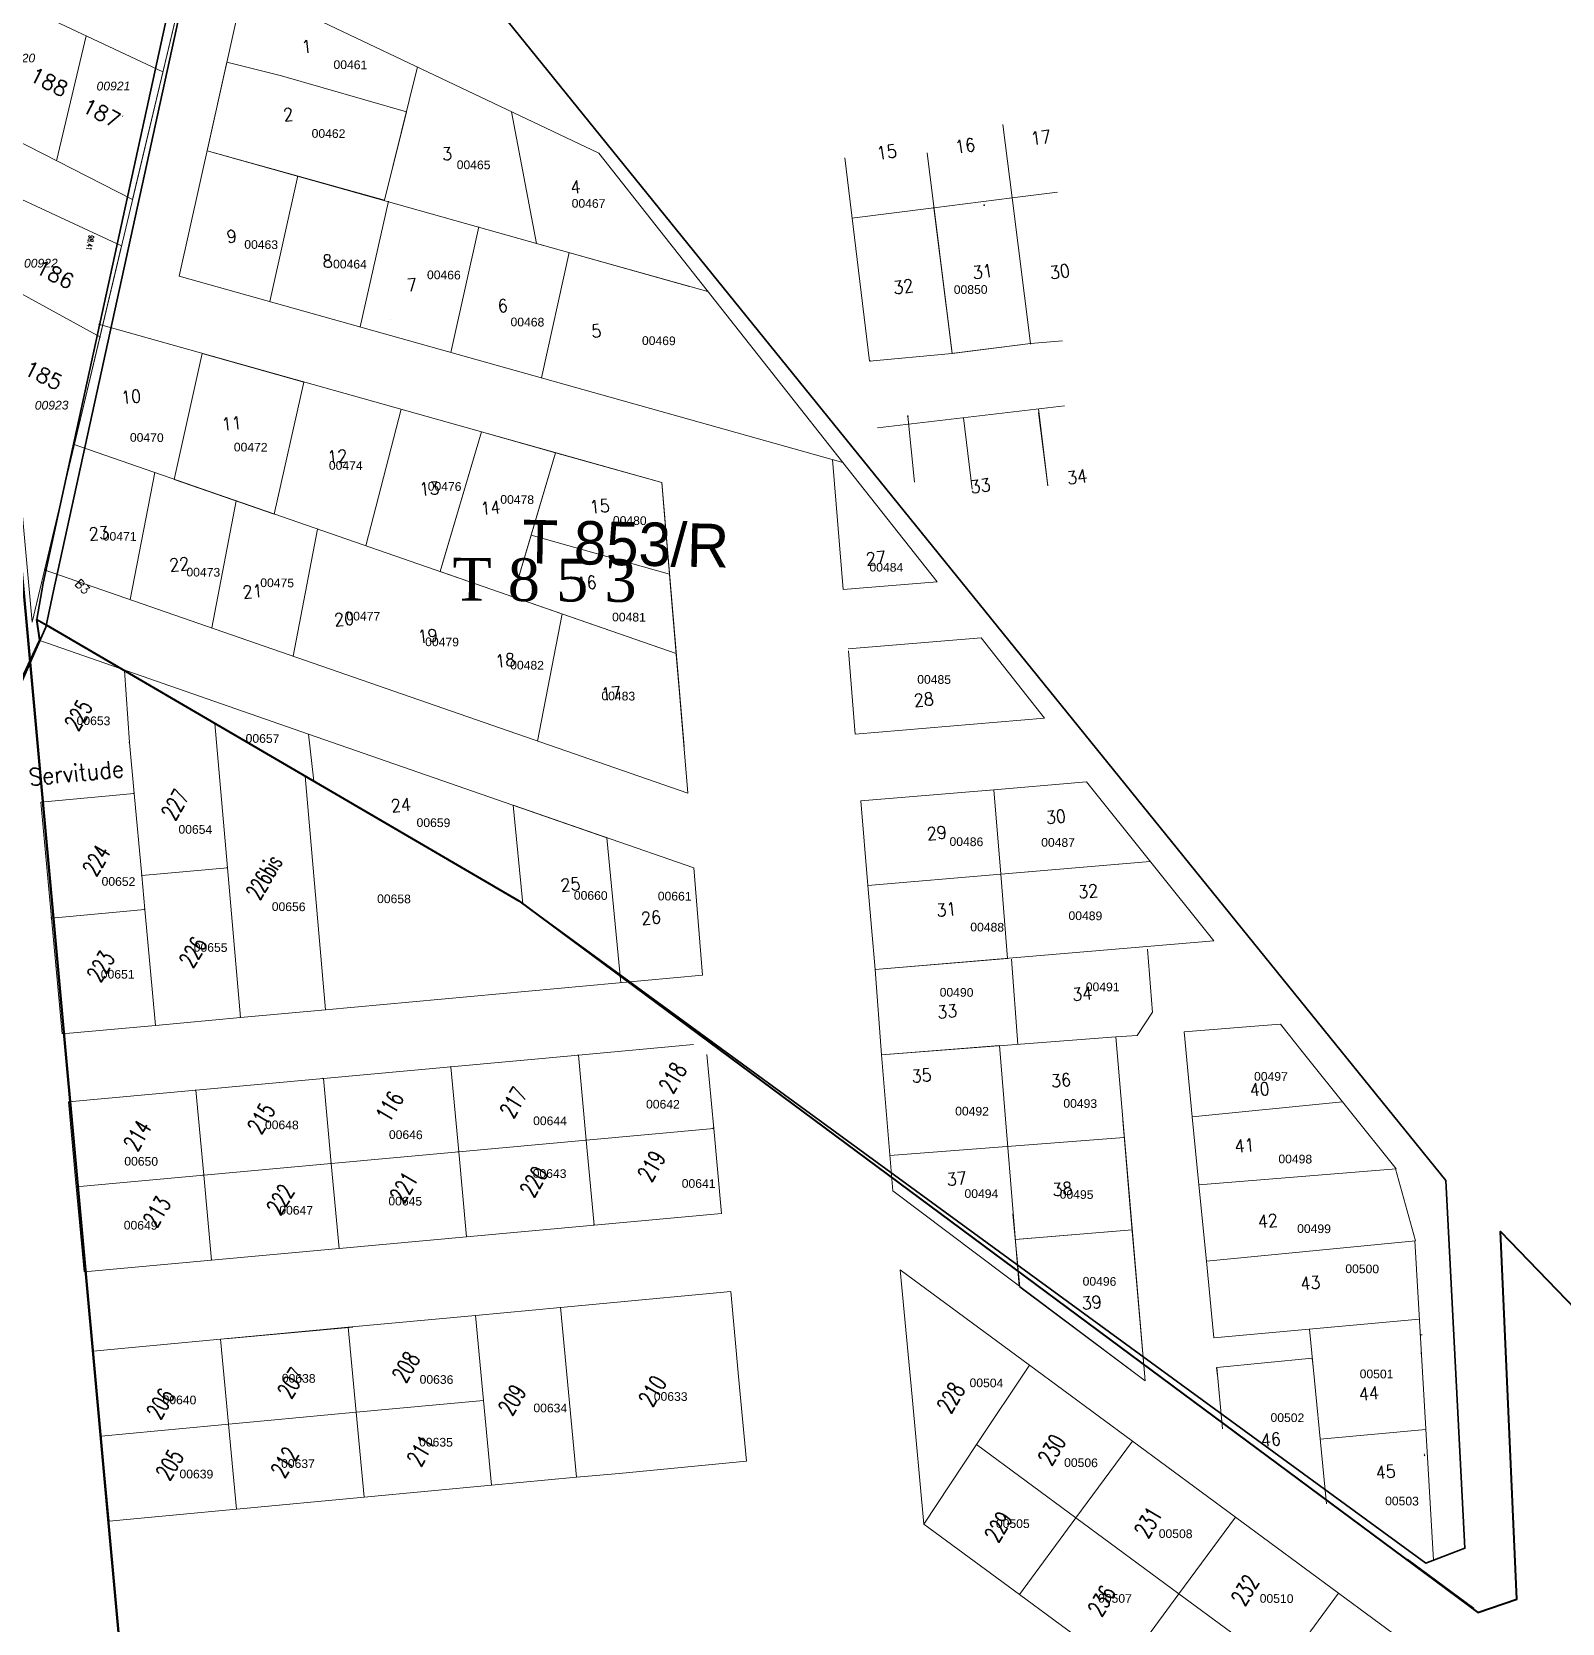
# Model space of a CAD drawing. Header units: metres. Extents: x 251686 to 255059, y 1627526 to 1631912.
# Drawn here: x 253248.2 to 253424.3, y 1630332.4 to 1630515.6 of the extents above; entities that cross this region are included whole.
import ezdxf
from ezdxf.enums import TextEntityAlignment as Align

# ---------------------------------------------------------------- set-up
doc = ezdxf.new("R2010")
doc.units = ezdxf.units.M
doc.header["$MEASUREMENT"] = 0
for name, color, linetype, lineweight in [('11', 7, 'Continuous', 0), ('ASSIETTE IMMAT', 7, 'Continuous', 0), ('Lotissement 849', 7, 'Continuous', 0), ('TF', 7, 'Continuous', 0), ('TITRE FONCIER', 7, 'Continuous', 0), ('TopoAlt', 3, 'Continuous', 0), ('TopoMat', 4, 'Continuous', 0)]:
    doc.layers.add(name, color=color, linetype=linetype, lineweight=lineweight)
for name, color, linetype in [('limites_parcelles', 7, 'Continuous'), ('limites_sections', 7, 'Continuous'), ('limites_tf', 7, 'Continuous'), ('numero_lot', 7, 'Continuous'), ('numero_parcelle', 7, 'Continuous'), ('toponymie', 7, 'Continuous')]:
    doc.layers.add(name, color=color, linetype=linetype)
doc.styles.add('Annotative', font='romans.shx')
doc.styles.get("Standard").update_dxf_attribs({"font": 'txt.shx'})
doc.styles.add('Style-Arial', font='arial.ttf')
doc.styles.add('Style-Arial IF', font='')
doc.styles.add('Style-FANCY', font='times.ttf')
doc.styles.add('Style-STANDARD', font='STANDARD.shx')
doc.styles.get('Style-Arial IF').set_extended_font_data('Arial', italic=True)

# ---------------------------------------------------------------- blocks, each defined once
blk = doc.blocks.new('TCPOINT_125_1')
at = {"color": 0, "linetype": 'ByBlock', "lineweight": -2}
blk.add_point((0, 0), dxfattribs=at)
blk.add_attdef('MAT', (0.0005, 0.0005), '', height=0.0015, dxfattribs=at)
blk.add_attdef('ALT', text='', height=0.0015, dxfattribs=at).set_placement((0.0005, -0.0005), align=Align.TOP_LEFT)
blk = doc.blocks.new('TCPOINT_125')
at = {"color": 0}
blk.add_point((0, 0), dxfattribs=at)
at = {"layer": 'TopoAlt'}
blk.add_attdef('ALT', text='', height=0.0015, dxfattribs=at).set_placement((0.0005, -0.0005), align=Align.TOP_LEFT)
at = {"layer": 'TopoMat'}
blk.add_attdef('MAT', (0.0005, 0.0005), '', height=0.0015, dxfattribs=at)

msp = doc.modelspace()

# ---------------------------------------------------------------- linework, layer by layer
at = {"layer": 'ASSIETTE IMMAT', "color": 2, "linetype": 'Continuous', "lineweight": 40}
msp.add_polyline3d([(253051.328657, 1630189.868554, 0.107802), (253064.47615, 1630192.480191, 0.119025), (253127.170843, 1630261.123702, -0.155233), (253240.323351, 1630302.583188, -0.169383), (253240.402059, 1630306.970355, -0.194816), (253214.441245, 1630371.065281, -0.620942), (253249.160799, 1630445.549329, -0.985563), (253248.789881, 1630447.955584, -1.032), (253249.884411, 1630447.316655, -1.032), (253304.286069, 1630415.559825, -1.031998), (253414.612458, 1630333.669779, 0), (253419.115578, 1630335.223204, 0), (253417.223445, 1630377.505383, -0.250452), (253461.434413, 1630331.705787, 0.105676), (253433.741967, 1630311.238564, 0.169342), (253426.946043, 1630302.175298, 0.208535), (253425.890711, 1630286.923038, 0.295383), (253475.143062, 1630227.385845, 0.741791), (253420.304206, 1630210.070727, 0.732443), (253338.304982, 1630212.02092, 0.556061), (253281.716049, 1630158.445014, 0.754712)], dxfattribs=at)
at = {"layer": 'limites_parcelles', "color": 7, "linetype": 'Continuous', "lineweight": 0}
for p, q in [((253248.257851, 1630447.654178, -1.032), (253271.380614, 1630544.888916, -1.032)), ((253266.794303, 1630525.60278, -1.032), (253259.819233, 1630496.271547, -1.032)), ((253241.780318, 1630521.133268, -1.032), (253263.310345, 1630510.952204, -1.032)), ((253272.68153, 1630521.028693, -1.032), (253265.191609, 1630487.472813, -1.032)), ((253251.064339, 1630500.740257, -1.032), (253254.483084, 1630515.126416, -1.032)), ((253291.330838, 1630506.381235, -1.032), (253276.977316, 1630510.504317, -1.032)), ((253303.437206, 1630506.373525, -1.032), (253306.289367, 1630491.230778, -1.032)), ((253259.819233, 1630496.271547, -1.032), (253243.117038, 1630504.796752, -1.032)), ((253361.026, 1630496.469), (253359.976565, 1630504.91673)), ((253268.406012, 1630501.874291, -1.032), (253323.905262, 1630486.281911, -1.032)), ((253313.470334, 1630501.59271, -1.032), (253341.551704, 1630466.018112, -1.032)), ((253288.83046, 1630496.212929, -1.032), (253274.631324, 1630500.148683, -1.032)), ((253278.832222, 1630498.984449, -1.032), (253275.608622, 1630484.545561, -1.032)), ((253243.688471, 1630497.833441, -1.032), (253248.257851, 1630447.654178, -1.032)), ((253258.553218, 1630490.947763, -1.032), (253243.688471, 1630497.833441, -1.032)), ((253361.025998, 1630496.469), (253366.243685, 1630497.126952)), ((253289.257739, 1630496.091578, -1.032), (253286.026613, 1630481.618404, -1.032)), ((253342.606432, 1630494.146286), (253352.034667, 1630495.33519)), ((253299.670187, 1630493.140196, -1.032), (253296.444604, 1630478.691247, -1.032)), ((253306.289367, 1630491.230778, -1.032), (253326.02644, 1630485.686135, -1.032)), ((253248.257851, 1630447.654178, -1.032), (253258.553218, 1630490.947763, -1.032)), ((253310.077879, 1630490.166641, -1.032), (253306.862499, 1630475.765068, -1.032)), ((253265.191609, 1630487.472813, -1.032), (253341.551704, 1630466.018112, -1.032)), ((253244.725159, 1630486.701046, -1.032), (253256.136, 1630480.452629, -1.032)), ((253255.90201, 1630481.920338, -1.032), (253320.709913, 1630463.711681, -1.032)), ((253344.601643, 1630477.691485, 1.032), (253353.710667, 1630478.51819, 1.032)), ((253353.710667, 1630478.51819, 1.032), (253363.139667, 1630479.70719, 1.032)), ((253363.139667, 1630479.70719, 1.032), (253366.813153, 1630480.017049, 1.032)), ((253365.1406, 1630463.335807), (253364.07542, 1630471.782802)), ((253299.987754, 1630469.5332, -1.032), (253295.484464, 1630454.399603, -1.032)), ((253252.991901, 1630468.105034, -1.032), (253322.37365, 1630444.028723, -1.032)), ((253340.348303, 1630466.356229, -1.032), (253341.596705, 1630451.404619, -1.032)), ((253341.551704, 1630466.018112, -1.032), (253352.397734, 1630452.27793, -1.032)), ((253262.36789, 1630464.850686, -1.032), (253259.548533, 1630450.232943, -1.032)), ((253271.744762, 1630461.59741, -1.032), (253268.9255, 1630446.978689, -1.032)), ((253281.121728, 1630458.343157, -1.032), (253278.302372, 1630443.725414, -1.032)), ((253323.707089, 1630427.969682, -1.032), (253249.634017, 1630453.673216, -1.032)), ((253322.497733, 1630442.57815, -1.032), (253321.6483, 1630452.626446, -1.032)), ((253352.397734, 1630452.27793, -1.032), (253341.596705, 1630451.404619, -1.032)), ((253309.251461, 1630448.582257, -1.032), (253306.432104, 1630433.964514, -1.032)), ((253357.473874, 1630445.847274, -1.032), (253342.15889, 1630444.553509, -1.032)), ((253357.473874, 1630445.847274, -1.032), (253364.768292, 1630436.606414, -1.032)), ((253322.329538, 1630444.564287, -1.032), (253323.707089, 1630427.969682, -1.032)), ((253342.986002, 1630434.765567, -1.032), (253342.186336, 1630444.342012, -1.032)), ((253323.28061, 1630433.316877, -1.032), (253322.497733, 1630442.57815, -1.032)), ((253342.986002, 1630434.765567, -1.032), (253364.768292, 1630436.606414, -1.032)), ((253280.07343, 1630434.735773, -1.032), (253314.406632, 1630422.823754, -1.032)), ((253369.578892, 1630429.254991, -1.032), (253358.042664, 1630428.279969, -1.032)), ((253369.578892, 1630429.254991, -1.032), (253384.235604, 1630410.954996, -1.032)), ((253343.60991, 1630427.060042, -1.032), (253358.916012, 1630428.351947, -1.032)), ((253344.411201, 1630417.33473, -1.032), (253343.60991, 1630427.060042, -1.032)), ((253358.916012, 1630428.351947, -1.032), (253359.726198, 1630418.626512, -1.032)), ((253303.629504, 1630426.562915, -1.032), (253324.408772, 1630419.353478, -1.032)), ((253303.629504, 1630426.562915, -1.032), (253304.729429, 1630415.235966, -1.032)), ((253314.406632, 1630422.823754, -1.032), (253316.025395, 1630406.153861, -1.032)), ((253359.717398, 1630418.625657, -1.032), (253376.925659, 1630420.082006, -1.032)), ((253374.211654, 1630419.852543, -1.032), (253359.726198, 1630418.626512, -1.032)), ((253325.405095, 1630407.015432, -1.032), (253324.408772, 1630419.353478, -1.032)), ((253359.726198, 1630418.626512, -1.032), (253344.411201, 1630417.33473, -1.032)), ((253360.515016, 1630408.948347, -1.032), (253359.717398, 1630418.625657, -1.032)), ((253345.27647, 1630407.662015, -1.032), (253384.235604, 1630410.954996, -1.032)), ((253361.687526, 1630399.048868, -1.032), (253360.94948, 1630408.844472, -1.032)), ((253377.171638, 1630402.735561, -1.032), (253376.621608, 1630410.025856, -1.032)), ((253345.27647, 1630407.662015, -1.032), (253346.015399, 1630397.867484, -1.032)), ((253375.401043, 1630400.083482, -1.032), (253377.187148, 1630402.758779, -1.032)), ((253391.901696, 1630401.383311, -1.032), (253389.418566, 1630401.183862, -1.032)), ((253391.901696, 1630401.383311, -1.032), (253394.416044, 1630398.243961, -1.032)), ((253372.955348, 1630399.93232, -1.032), (253346.015399, 1630397.867484, -1.032)), ((253375.401043, 1630400.083482, -1.032), (253372.955554, 1630399.929896, -1.032)), ((253372.955554, 1630399.929896, -1.032), (253376.33133, 1630360.328707, -1.032)), ((253389.418566, 1630401.183862, -1.032), (253380.817979, 1630400.493047, -1.032)), ((253380.817979, 1630400.493047, -1.032), (253381.767304, 1630390.716973, -1.032)), ((253346.015399, 1630397.867484, -1.032), (253359.567746, 1630398.905199, -1.032)), ((253347.30657, 1630382.203057, -1.032), (253346.015399, 1630397.867484, -1.032)), ((253361.84616, 1630371.244838, -1.032), (253359.567746, 1630398.905199, -1.032)), ((253394.416044, 1630398.243961, -1.032), (253405.227244, 1630384.745374, -1.032)), ((253381.767304, 1630390.716973, -1.032), (253399.064685, 1630392.439787, -1.032)), ((253373.765318, 1630390.432399, -1.032), (253374.584, 1630380.670286, -1.032)), ((253381.767304, 1630390.716973, -1.032), (253382.52684, 1630382.895331, -1.032)), ((253373.759084, 1630390.303494, -1.032), (253374.837293, 1630377.716343, -1.032)), ((253346.947217, 1630386.27969, -1.032), (253373.908787, 1630388.345168, -1.032)), ((253360.428002, 1630387.312429, -1.032), (253346.969704, 1630386.281873, -1.032)), ((253405.227244, 1630384.745374, -1.032), (253382.52684, 1630382.895331, -1.032)), ((253407.435888, 1630376.434776, -1.032), (253405.151686, 1630384.739305, -1.032)), ((253347.30657, 1630382.203057, -1.032), (253376.33133, 1630360.328707, -1.032)), ((253382.52684, 1630382.895331, -1.032), (253383.381318, 1630374.095984, -1.032)), ((253361.923221, 1630371.122047, -1.032), (253361.106055, 1630379.537156, -1.032)), ((253374.584, 1630380.670286, -1.032), (253376.33133, 1630360.328707, -1.032)), ((253374.849026, 1630377.717483, -1.032), (253361.370198, 1630376.58328, -1.032)), ((253374.837293, 1630377.716343, -1.032), (253361.406373, 1630376.586793, -1.032)), ((253407.435888, 1630376.434776, -1.032), (253383.381318, 1630374.095984, -1.032)), ((253409.529817, 1630339.68867, -1.032), (253407.36033, 1630376.428707, -1.032)), ((253383.381318, 1630374.095984, -1.032), (253384.235796, 1630365.296637, -1.032)), ((253313.96968, 1630369.248942, -1.032), (253328.646123, 1630370.628029, -1.032)), ((253328.646123, 1630370.628029, -1.032), (253329.560559, 1630360.851428, -1.032)), ((253376.33133, 1630360.328707, -1.032), (253361.923221, 1630371.122047, -1.032)), ((253299.293237, 1630367.869854, -1.032), (253309.073198, 1630368.788839, -1.032)), ((253309.07266, 1630368.794529, -1.032), (253310.922517, 1630349.230306, -1.032)), ((253313.96968, 1630369.248942, -1.032), (253309.073198, 1630368.788839, -1.032)), ((253299.293237, 1630367.869854, -1.032), (253300.218236, 1630358.086993, -1.032)), ((253407.863012, 1630367.432114, -1.032), (253384.235796, 1630365.296637, -1.032)), ((253269.957174, 1630365.115983, -1.032), (253271.79661, 1630345.556521, -1.032)), ((253395.233295, 1630366.290614, -1.032), (253397.188053, 1630346.160669, -1.032)), ((253395.558572, 1630362.940934, -1.032), (253384.568378, 1630361.871736, -1.032)), ((253395.653514, 1630361.963229, -1.032), (253395.558572, 1630362.940934, -1.032)), ((253384.568378, 1630361.871736, -1.032), (253385.252741, 1630354.824215, -1.032)), ((253329.560559, 1630360.851428, -1.032), (253330.474995, 1630351.074828, -1.032)), ((253300.218236, 1630358.086993, -1.032), (253285.548053, 1630356.718469, -1.032)), ((253301.132673, 1630348.310393, -1.032), (253300.218236, 1630358.086993, -1.032)), ((253256.205731, 1630353.954034, -1.032), (253285.548053, 1630356.718469, -1.032)), ((253408.64205, 1630354.722906, -1.032), (253396.463488, 1630353.622182, -1.032)), ((253330.474995, 1630351.074828, -1.032), (253315.809115, 1630349.68948, -1.032)), ((253310.922517, 1630349.230306, -1.032), (253301.132673, 1630348.310393, -1.032)), ((253315.809115, 1630349.68948, -1.032), (253310.922517, 1630349.230306, -1.032)), ((253414.153467, 1630334.184055, -1.032), (253406.54051, 1630339.79651, -1.032))]:
    msp.add_line(p, q, dxfattribs=at)
at = {"layer": 'limites_parcelles', "color": 7, "linetype": 'Continuous', "lineweight": 0, "flags": 128}
for points, elevation in [([(253313.470334, 1630501.59271), (253272.68153, 1630521.028693)], -1.032), ([(253292.598886, 1630511.538015), (253288.83046, 1630496.212929), (253268.406012, 1630501.874291), (253270.687202, 1630512.094345), (253276.977316, 1630510.504317), (253291.330838, 1630506.381235), (253288.83046, 1630496.212929)], -1.032), ([(253341.766381, 1630501.07431), (253344.601643, 1630477.691485)], 1.032), ([(253286.681805, 1630456.41478), (253290.728362, 1630472.135657)], -1.032), ([(253345.532667, 1630470.01319), (253367.062569, 1630472.523237)], 0.935), ([(253355.439667, 1630471.16819), (253356.438725, 1630462.928813)], 1.355), ([(253299.987754, 1630469.5332), (253308.499234, 1630467.14235), (253303.564642, 1630450.555568), (253295.20388, 1630453.457477), (253299.987754, 1630469.5332)], -1.032), ([(253308.499234, 1630467.14235), (253320.711033, 1630463.711367), (253322.374628, 1630444.028818), (253303.564642, 1630450.555568), (253308.499234, 1630467.14235)], -1.032), ([(253320.709913, 1630463.711681), (253323.28061, 1630433.316877)], -1.032), ([(253249.160892, 1630445.549059), (253280.07343, 1630434.735773), (253280.665592, 1630429.348219)], -1.032), ([(253269.277827, 1630435.995798), (253270.74663, 1630419.385364), (253260.898433, 1630418.470538), (253260.021546, 1630427.925151), (253259.488456, 1630433.793302), (253258.885237, 1630442.062446)], -1.032), ([(253259.488456, 1630433.793302), (253259.393387, 1630433.849643)], -1.032), ([(253325.405095, 1630407.015432), (253282.03644, 1630403.031811), (253279.67411, 1630429.926994)], -1.032), ([(253261.248089, 1630414.580868), (253250.496919, 1630413.58743), (253249.270376, 1630426.931713), (253260.021546, 1630427.925151)], -1.032), ([(253260.021546, 1630427.925151), (253259.926477, 1630427.981492)], -1.032), ([(253260.898433, 1630418.470538), (253260.803364, 1630418.526879)], -1.032), ([(253270.74663, 1630419.385364), (253272.255536, 1630402.134198), (253262.474632, 1630401.236585), (253261.248089, 1630414.580868), (253260.898433, 1630418.470538)], -1.032), ([(253270.74663, 1630419.385364), (253270.651561, 1630419.441704)], -1.032), ([(253344.411201, 1630417.33473), (253345.27647, 1630407.662015), (253360.515016, 1630408.948347), (253359.717398, 1630418.625657), (253344.411201, 1630417.33473)], -1.032), ([(253261.248089, 1630414.580868), (253261.15302, 1630414.637209)], -1.032), ([(253250.496919, 1630413.58743), (253250.40185, 1630413.64377)], -1.032), ([(253262.474632, 1630401.236585), (253251.712899, 1630400.249407), (253250.496919, 1630413.58743)], -1.032), ([(253272.255536, 1630402.134198), (253272.160467, 1630402.190539)], -1.032), ([(253282.03644, 1630403.031811), (253272.255536, 1630402.134198)], -1.032), ([(253296.459141, 1630396.468441), (253311.127367, 1630397.809579)], -1.032), ([(253311.127367, 1630397.809579), (253312.02498, 1630388.028675), (253297.356754, 1630386.687537)], -1.032), ([(253311.127367, 1630397.809579), (253311.032299, 1630397.865919)], -1.032), ([(253311.127367, 1630397.809579), (253324.357352, 1630399.026663)], -1.032), ([(253325.911937, 1630397.898228), (253326.699466, 1630389.380376), (253312.02498, 1630388.028675)], -1.032), ([(253281.784655, 1630395.11674), (253296.459141, 1630396.468441)], -1.032), ([(253296.459141, 1630396.468441), (253297.356754, 1630386.687537), (253282.682268, 1630385.335836)], -1.032), ([(253296.459141, 1630396.468441), (253296.364073, 1630396.524781)], -1.032), ([(253267.110169, 1630393.765039), (253268.007782, 1630383.984135), (253253.339557, 1630382.642997), (253252.441944, 1630392.423901), (253267.110169, 1630393.765039), (253281.784655, 1630395.11674), (253282.682268, 1630385.335836), (253268.007782, 1630383.984135)], -1.032), ([(253281.784655, 1630395.11674), (253281.689587, 1630395.17308)], -1.032), ([(253267.110169, 1630393.765039), (253267.015101, 1630393.821379)], -1.032), ([(253326.699466, 1630389.380376), (253327.597079, 1630379.599472), (253312.922593, 1630378.247771), (253312.02498, 1630388.028675)], -1.032), ([(253326.699466, 1630389.380376), (253326.604398, 1630389.436716)], -1.032), ([(253297.356754, 1630386.687537), (253297.261686, 1630386.743877)], -1.032), ([(253312.922593, 1630378.247771), (253298.254367, 1630376.906633), (253297.356754, 1630386.687537)], -1.032), ([(253312.02498, 1630388.028675), (253311.929912, 1630388.085015)], -1.032), ([(253282.682268, 1630385.335836), (253282.5872, 1630385.392176)], -1.032), ([(253298.254367, 1630376.906633), (253283.579881, 1630375.554932), (253282.682268, 1630385.335836)], -1.032), ([(253268.007782, 1630383.984135), (253267.912714, 1630384.040475)], -1.032), ([(253283.579881, 1630375.554932), (253268.905395, 1630374.203231), (253268.007782, 1630383.984135)], -1.032), ([(253268.905395, 1630374.203231), (253254.23717, 1630372.862093), (253253.339557, 1630382.642997)], -1.032), ([(253312.922593, 1630378.247771), (253312.827525, 1630378.304111)], -1.032), ([(253268.905395, 1630374.203231), (253268.810327, 1630374.259571)], -1.032), ([(253348.136745, 1630373.122003), (253363.025677, 1630362.14314), (253356.949541, 1630352.998187), (253350.883968, 1630343.846974), (253349.513487, 1630358.48977), (253348.136745, 1630373.122003)], -1.032), ([(253284.633617, 1630366.49507), (253299.293237, 1630367.869854)], -1.032), ([(253255.291295, 1630363.730635), (253269.957174, 1630365.115983)], -1.032), ([(253269.957174, 1630365.115983), (253284.633617, 1630366.49507)], -1.032), ([(253270.481794, 1630365.17333), (253285.155979, 1630366.525759)], -1.032), ([(253284.633617, 1630366.49507), (253285.548053, 1630356.718469)], -1.032), ([(253256.205731, 1630353.954034), (253255.291295, 1630363.730635)], -1.032), ([(253363.025677, 1630362.14314), (253374.880642, 1630353.390489), (253368.371026, 1630344.573794), (253356.949541, 1630352.998187)], -1.032), ([(253286.473053, 1630346.935608), (253285.548053, 1630356.718469)], -1.032), ([(253257.13073, 1630344.171173), (253256.205731, 1630353.954034)], -1.032), ([(253374.880642, 1630353.390489), (253386.731303, 1630344.654661), (253380.225991, 1630335.821143), (253368.371026, 1630344.573794)], -1.032), ([(253301.132673, 1630348.310393), (253286.473053, 1630346.935608)], -1.032), ([(253286.473053, 1630346.935608), (253271.79661, 1630345.556521)], -1.032), ([(253271.79661, 1630345.556521), (253257.13073, 1630344.171173)], -1.032), ([(253373.716375, 1630327.004448), (253361.861411, 1630335.757099), (253368.371026, 1630344.573794)], -1.032), ([(253386.731303, 1630344.654661), (253398.586268, 1630335.90201), (253392.087216, 1630327.079055), (253380.225991, 1630335.821143)], -1.032), ([(253361.861411, 1630335.757099), (253350.883968, 1630343.846974)], -1.032), ([(253385.57134, 1630318.251797), (253373.716375, 1630327.004448), (253380.225991, 1630335.821143)], -1.032), ([(253398.586268, 1630335.90201), (253410.441233, 1630327.149359), (253403.94218, 1630318.326404), (253392.087216, 1630327.079055)], -1.032)]:
    msp.add_lwpolyline(points, dxfattribs=dict(at, elevation=elevation))
for points in [[(253258.670142, 1630505.841433), (253258.696431, 1630505.890033)], [(253351.238162, 1630501.651631), (253354.148337, 1630478.57338)], [(253352.034667, 1630495.33519), (253361.025998, 1630496.469)], [(253354.148337, 1630478.57338), (253363.139667, 1630479.70719)], [(253349.02396, 1630471.336634), (253349.80241, 1630463.769623)], [(253364.053291, 1630472.172403), (253365.124853, 1630463.335071)]]:
    msp.add_lwpolyline(points, dxfattribs=at)
at = {"layer": 'limites_parcelles', "color": 7, "linetype": 'Continuous', "lineweight": 0, "elevation": -1.032, "flags": 128}
for points in [[(253320.990588, 1630460.405669), (253320.711033, 1630463.711367), (253308.499234, 1630467.14235), (253305.674814, 1630457.648228), (253321.602166, 1630453.17267), (253320.990588, 1630460.405669)], [(253305.674814, 1630457.648228), (253303.564642, 1630450.555568), (253322.374628, 1630444.028818), (253322.284449, 1630445.099756), (253321.6483, 1630452.626446), (253321.602166, 1630453.17267), (253305.674814, 1630457.648228)]]:
    msp.add_lwpolyline(points, close=True, dxfattribs=at)
at = {"layer": 'limites_parcelles', "color": 7, "linetype": 'Continuous', "lineweight": 0}
for points in [[(253361.025998, 1630496.469), (253363.139667, 1630479.70719), (253354.148337, 1630478.57338), (253352.034667, 1630495.33519)], [(253264.611705, 1630464.072769, -1.032), (253276.128393, 1630460.075889, -1.032), (253279.542431, 1630475.277411, -1.032), (253267.81759, 1630478.572113, -1.032)]]:
    msp.add_3dface(points, dxfattribs=at)
at = {"layer": 'limites_sections', "color": 112, "linetype": 'Continuous', "lineweight": 40, "flags": 128}
for points in [[(253571.047075, 1630723.599568), (253600.186297, 1630706.548526), (253621.817231, 1630711.994443), (253628.041124, 1630687.554872), (253678.208666, 1630517.218459), (253711.262634, 1630399.425895), (253749.054407, 1630241.188111), (253786.719032, 1630083.077529), (253667.019158, 1630061.048467), (253520.677582, 1630008.003458), (253349.874626, 1629905.007271), (253370.894891, 1630071.745612), (253278.664905, 1630062.128606), (253271.082561, 1630189.80614), (253238.792095, 1630544.179111), (253486.322083, 1630710.425653), (253532.904976, 1630728.2652), (253571.047075, 1630723.599568)], [(253271.082561, 1630189.80614), (253278.664905, 1630062.128606), (253370.894891, 1630071.745612), (253349.874626, 1629905.007271), (253292.368569, 1629875.259507), (253264.420561, 1629860.905626), (253283.218148, 1629825.843437), (253276.081556, 1629797.159611), (253264.682639, 1629775.428157), (253237.804257, 1629775.925126), (253235.595435, 1629794.865847), (253170.148154, 1629824.108553), (253140.065621, 1629837.233099), (253052.3, 1629847.28), (252785.968318, 1629991.31478), (252450.61003, 1630145.344805), (252531.297233, 1630284.326266), (252789.440449, 1630429.782946), (252981.389636, 1630375.006406), (253177.316609, 1630501.61916), (253238.792095, 1630544.179111), (253271.082561, 1630189.80614)]]:
    msp.add_lwpolyline(points, close=True, dxfattribs=at)
at = {"layer": 'limites_tf', "color": 5, "linetype": 'Continuous', "lineweight": 30, "elevation": -1.032, "flags": 128}
for points in [[(253270.818693, 1630543.212946), (253272.287195, 1630565.48791), (253002.732653, 1630377.376601), (253043.21445, 1630275.653319), (253027.595852, 1630185.267795), (253065.678344, 1630191.583639), (253129.481445, 1630260.459236), (253245.887772, 1630301.779299), (253215.616065, 1630369.456391), (253249.82976, 1630447.06631), (253250.742052, 1630451.24536), (253264.844026, 1630515.797969), (253269.151464, 1630535.575661), (253270.818693, 1630543.212946)], [(253249.542174, 1630452.135198), (253248.789881, 1630447.955584), (253304.286069, 1630415.559825), (253408.628139, 1630339.34167), (253413.134277, 1630341.075802), (253410.923314, 1630383.373856), (253278.14989, 1630547.525218), (253271.722901, 1630544.864137), (253267.951586, 1630536.465499), (253249.542174, 1630452.135198)]]:
    msp.add_lwpolyline(points, close=True, dxfattribs=at)
at = {"layer": 'Lotissement 849', "color": 4, "linetype": 'Continuous', "lineweight": 0, "ltscale": 5}
for p, q in [((253316.067093, 1630405.718901, -1.032), (253316.067168, 1630405.718845, -1.032)), ((253349.272246, 1630380.722087, -1.032), (253349.283096, 1630380.722154, -1.032)), ((253384.66313, 1630360.895986, -1.032), (253384.54179, 1630361.871128, -1.032))]:
    msp.add_line(p, q, dxfattribs=at)
at = {"layer": 'Lotissement 849', "color": 7, "linetype": 'Continuous', "lineweight": 0, "ltscale": 5}
msp.add_line((253374.694066, 1630379.546997, -1.032), (253374.680284, 1630379.546646, -1.032), dxfattribs=at)
at = {"layer": 'TF', "color": 7, "linetype": 'Continuous', "lineweight": 0}
for p, q in [((253289.549455, 1630482.497383, -1.032), (253289.549768, 1630482.504322, -1.032)), ((253263.811024, 1630440.374948, -1.032), (253263.806087, 1630440.425788, -1.032)), ((253361.255325, 1630378.416687, -1.032), (253361.216121, 1630378.413867, -1.032)), ((253361.878443, 1630371.288437, -1.032), (253361.885468, 1630371.216086, -1.032))]:
    msp.add_line(p, q, dxfattribs=at)
at = {"layer": 'TF', "color": 5, "linetype": 'Continuous', "lineweight": 0}
for p, q in [((253408.215431, 1630365.628679, -1.032), (253407.948413, 1630365.634331, -1.032)), ((253408.166331, 1630363.502022, -1.032), (253408.023927, 1630363.504972, -1.032)), ((253408.11723, 1630361.375366, -1.032), (253408.099347, 1630361.37659, -1.032)), ((253408.510758, 1630351.794025, -1.032), (253408.436279, 1630351.930884, -1.032)), ((253408.444371, 1630351.684938, -1.032), (253408.510758, 1630351.794025, -1.032))]:
    msp.add_line(p, q, dxfattribs=at)
at = {"layer": 'TF', "color": 7, "linetype": 'Continuous', "lineweight": 0}
msp.add_point((253345.27647, 1630407.662015, -1.032), dxfattribs=at)

# ---------------------------------------------------------------- block references
at = {"layer": 'limites_parcelles', "color": 7, "linetype": 'Continuous', "lineweight": 0, "xscale": 1000, "yscale": 1000, "zscale": 1000}
msp.add_blockref('TCPOINT_125_1', (253344.763667, 1630477.70619, 1.032), dxfattribs=at)
at = {"layer": 'toponymie', "color": 2, "xscale": 1000, "yscale": 1000, "zscale": 1000}
for p in [(253352.034667, 1630495.33519), (253352.034667, 1630495.33519), (253357.802667, 1630495.64419, 9.176), (253363.139667, 1630479.70719, 1.304), (253363.139667, 1630479.70719, 1.304)]:
    msp.add_blockref('TCPOINT_125', p, dxfattribs=at)
at = {"layer": 'toponymie', "color": 2, "xscale": 1000, "yscale": 1000, "zscale": 1000, "rotation": 358.96}
msp.add_blockref('TCPOINT_125', (253349.02396, 1630471.336634, -0.097), dxfattribs=at)

# ---------------------------------------------------------------- texts
at = {"layer": '11', "color": 5, "linetype": 'Continuous', "lineweight": 13, "style": 'Style-FANCY'}
msp.add_text('T 8 5 3', height=4.911519, rotation=359.52223, dxfattribs=at).set_placement((253307.227931, 1630452.507043, -1.032), align=Align.MIDDLE_CENTER)
at = {"layer": 'limites_parcelles', "color": 7, "linetype": 'Continuous', "lineweight": 0, "style": 'Style-STANDARD', "width": 0.664856}
msp.add_text('98.41', height=0.613959, rotation=258.297249, dxfattribs=at).set_placement((253254.810052, 1630492.221594))
at = {"layer": 'limites_parcelles', "color": 7, "linetype": 'Continuous', "lineweight": 0, "style": 'Style-STANDARD'}
msp.add_text('Servitude', height=1.964608, rotation=5.34774, dxfattribs=at).set_placement((253247.791499, 1630430.766618, -1.032), align=Align.TOP_LEFT)
at = {"layer": 'limites_parcelles', "color": 7, "linetype": 'Continuous', "lineweight": 0, "insert": (253253.795665, 1630452.700962, -2.064), "char_height": 1, "width": 2.5, "attachment_point": 1, "rotation": 314.95442148, "style": 'Annotative'}
msp.add_mtext('B3', dxfattribs=at)
at = {"layer": 'numero_lot', "color": 7, "linetype": 'Continuous', "lineweight": 0, "style": 'Style-STANDARD'}
for s, height, rotation, p in [('1', 1.473456, 5.54643, (253279.85902, 1630513.891977, -1.032)), ('2', 1.473456, 5.54643, (253277.734611, 1630506.071557, -1.032)), ('17', 1.499995, 8.024015, (253364.332504, 1630503.427433)), ('3', 1.473456, 5.54643, (253296.001105, 1630501.543847, -1.032)), ('15', 1.499995, 8.024015, (253346.598802, 1630501.73356)), ('16', 1.499995, 8.024015, (253355.615682, 1630502.467663)), ('4', 1.473456, 5.54643, (253310.790565, 1630497.72858, -1.032)), ('9', 1.473456, 5.54643, (253271.231452, 1630492.04946, -1.032)), ('8', 1.473456, 5.54643, (253282.258553, 1630489.181452, -1.032)), ('31', 1.499995, 8.024015, (253357.639245, 1630487.988844)), ('30', 1.499995, 8.024015, (253366.507342, 1630487.988844)), ('30', 1.499995, 8.024015, (253366.507342, 1630487.988844)), ('7', 1.473456, 5.54643, (253291.961029, 1630486.447336, -1.032)), ('32', 1.499995, 8.024015, (253348.509778, 1630486.257741)), ('32', 1.499995, 8.024015, (253348.509778, 1630486.257741)), ('6', 1.473456, 5.54643, (253302.418364, 1630484.05003, -1.032)), ('5', 1.473456, 5.54643, (253313.186373, 1630481.156862, -1.032)), ('10', 1.473456, 5.54643, (253259.652806, 1630473.595681, -1.032)), ('11', 1.473456, 5.54643, (253271.225332, 1630470.518116, -1.032)), ('12', 1.473456, 5.54643, (253283.391742, 1630466.710655, -1.032)), ('13', 1.473456, 5.54643, (253293.975446, 1630463.012024, -1.032)), ('33', 1.499995, 8.024015, (253357.375375, 1630463.327136)), ('34', 1.499995, 8.024015, (253368.497222, 1630464.356875)), ('15', 1.473456, 5.54643, (253313.573015, 1630460.977255, -1.032)), ('14', 1.473456, 5.54643, (253301.005278, 1630460.806928, -1.032)), ('23', 1.473456, 5.54643, (253255.936886, 1630457.873356, -1.032)), ('22', 1.473456, 5.54643, (253265.19587, 1630454.309594, -1.032)), ('27', 1.473456, 5.54643, (253345.349723, 1630455.003026, -1.032)), ('16', 1.473456, 5.54643, (253312.068913, 1630452.165997, -1.032)), ('21', 1.473456, 5.54643, (253273.626218, 1630451.189423, -1.032)), ('20', 1.473456, 5.54643, (253284.15938, 1630448.010928, -1.032)), ('19', 1.473456, 5.54643, (253293.786119, 1630446.05801, -1.032)), ('18', 1.473456, 5.54643, (253302.710341, 1630443.24832, -1.032)), ('17', 1.473456, 5.54643, (253314.877761, 1630439.440957, -1.032)), ('28', 1.473456, 5.54643, (253350.862456, 1630438.733983, -1.032)), ('24', 1.473456, 5.54643, (253290.695483, 1630426.589836, -1.032)), ('30', 1.473456, 5.54643, (253366.066661, 1630425.244691, -1.032)), ('29', 1.473456, 5.54643, (253352.352665, 1630423.387922, -1.032)), ('25', 1.473456, 5.54643, (253310.195885, 1630417.455564, -1.032)), ('32', 1.473456, 5.54643, (253369.782361, 1630416.67779, -1.032)), ('26', 1.473456, 5.54643, (253319.481195, 1630413.63085, -1.032)), ('31', 1.473456, 5.54643, (253353.471006, 1630414.5688, -1.032)), ('34', 1.473456, 5.54643, (253369.093857, 1630404.874423, -1.032)), ('33', 1.473456, 5.54643, (253353.561796, 1630402.84012, -1.032)), ('35', 1.473456, 5.54643, (253350.607679, 1630395.464175, -1.032)), ('36', 1.473456, 5.54643, (253366.651473, 1630394.921963, -1.032)), ('40', 1.473456, 5.54643, (253389.508337, 1630393.884673, -1.032)), ('41', 1.473456, 5.54643, (253387.777858, 1630387.415117, -1.032)), ('37', 1.473456, 5.54643, (253354.644188, 1630383.593608, -1.032)), ('38', 1.473456, 5.54643, (253366.818059, 1630382.413078, -1.032)), ('42', 1.473456, 5.54643, (253390.454226, 1630378.747289, -1.032)), ('43', 1.473456, 5.54643, (253395.34195, 1630371.607797, -1.032)), ('39', 1.473456, 5.54643, (253370.183855, 1630369.349326, -1.032)), ('44', 1.473456, 5.54643, (253402.083763, 1630358.87188, -1.032)), ('46', 1.473456, 5.54643, (253390.801421, 1630353.574947, -1.032)), ('45', 1.473456, 5.54643, (253404.007164, 1630349.868412, -1.032))]:
    msp.add_text(s, height=height, rotation=rotation, dxfattribs=at).set_placement(p, align=Align.MIDDLE_CENTER)
for s, width, p in [('225', 0.738818, (253253.572073, 1630434.98464, -1.032)), ('227', 0.738818, (253264.704168, 1630424.681878, -1.032)), ('224', 0.738818, (253255.641716, 1630418.263013, -1.032)), ('226bis', 0.656816, (253274.462524, 1630415.552579, -1.032)), ('226', 0.738818, (253266.747973, 1630407.700736, -1.032)), ('223', 0.738818, (253256.142675, 1630406.066446, -1.032)), ('218', 0.738818, (253321.964547, 1630393.23765, -1.032)), ('217', 0.738818, (253303.642569, 1630390.411199, -1.032)), ('215', 0.738818, (253274.612137, 1630388.576125, -1.032)), ('116', 0.738818, (253289.388299, 1630389.93398, -1.032)), ('214', 0.738818, (253260.365465, 1630386.606966, -1.032)), ('220', 0.738818, (253305.970153, 1630381.297007, -1.032)), ('219', 0.738818, (253319.515903, 1630383.086644, -1.032)), ('221', 0.738818, (253291.014961, 1630380.640266, -1.032)), ('213', 0.738818, (253262.603534, 1630377.843331, -1.032)), ('222', 0.738818, (253276.809198, 1630379.241799, -1.032)), ('208', 0.738818, (253291.25196, 1630359.972937, -1.032)), ('207', 0.738818, (253278.067944, 1630358.140597, -1.032)), ('206', 0.738818, (253263.010791, 1630355.741056, -1.032)), ('209', 0.738818, (253303.478583, 1630356.185444, -1.032)), ('210', 0.738818, (253319.63298, 1630357.203312, -1.032)), ('228', 0.738818, (253353.95581, 1630356.429172, -1.032)), ('211', 0.738818, (253292.968136, 1630350.328665, -1.032)), ('230', 0.738818, (253365.567208, 1630350.440379, -1.032)), ('205', 0.738818, (253264.074105, 1630348.723795, -1.032)), ('212', 0.738818, (253277.30106, 1630349.014193, -1.032)), ('229', 0.738818, (253359.427225, 1630341.584522, -1.032)), ('231', 0.738818, (253376.664312, 1630342.078911, -1.032)), ('232', 0.738818, (253387.802424, 1630334.288233, -1.032)), ('236', 0.738818, (253371.314767, 1630333.052117, -1.032))]:
    msp.add_text(s, height=1.964608, rotation=59.34774, dxfattribs=dict(at, width=width)).set_placement(p)
at = {"layer": 'numero_lot', "color": 7, "lineweight": 0, "char_height": 1.75, "width": 2.5, "attachment_point": 1, "rotation": 333.49813626, "style": 'Annotative'}
for s, insert in [('188', (253248.577576, 1630511.588981, -1.032)), ('187', (253254.618899, 1630508.017929, -1.032)), ('186', (253249.272795, 1630489.452661, -1.032)), ('185', (253247.943971, 1630477.823635, -1.032))]:
    msp.add_mtext(s, dxfattribs=dict(at, insert=insert))
at = {"layer": 'numero_parcelle', "color": 5, "lineweight": 0}
for s, rotation, style, p in [('00920', 0.43413, 'Style-Arial IF', (253244.734417, 1630513.033236, 0.00002)), ('00461', 359.52223, 'Style-Arial', (253282.949284, 1630512.302694, -1.032)), ('00921', 0.43413, 'Style-Arial IF', (253255.674683, 1630509.82448, 0.00002)), ('00462', 359.52223, 'Style-Arial', (253280.432156, 1630504.386542, -1.032)), ('00465', 359.52223, 'Style-Arial', (253297.127382, 1630500.783844, -1.032)), ('00467', 359.52223, 'Style-Arial', (253310.355229, 1630496.344189, -1.032)), ('00463', 359.52223, 'Style-Arial', (253272.683875, 1630491.607416, -1.032)), ('00922', 0.43413, 'Style-Arial IF', (253247.325443, 1630489.437905, -1.032)), ('00464', 359.52223, 'Style-Arial', (253282.902132, 1630489.357533, -1.032)), ('00466', 359.52223, 'Style-Arial', (253293.705505, 1630488.112952, -1.032)), ('00850', 0.43413, 'Style-Arial', (253354.314068, 1630486.400957, 0.00002)), ('00468', 359.52223, 'Style-Arial', (253303.320595, 1630482.693242, -1.032)), ('00469', 359.52223, 'Style-Arial', (253318.441948, 1630480.546784, -1.032)), ('00923', 0.43413, 'Style-Arial IF', (253248.566482, 1630473.093561, -1.032)), ('00470', 359.52223, 'Style-Arial', (253259.522214, 1630469.402979, -1.032)), ('00472', 359.52223, 'Style-Arial', (253271.480177, 1630468.293081, -1.032)), ('00474', 359.52223, 'Style-Arial', (253282.420503, 1630466.181488, -1.032)), ('00476', 359.52223, 'Style-Arial', (253293.790943, 1630463.777685, -1.032)), ('00478', 359.52223, 'Style-Arial', (253302.140963, 1630462.264939, -1.032)), ('00480', 359.52223, 'Style-Arial', (253315.09731, 1630459.847912, -1.032)), ('00471', 359.52223, 'Style-Arial', (253256.399512, 1630458.028397, -1.032)), ('00484', 359.52223, 'Style-Arial', (253344.622932, 1630454.470907, -1.032)), ('00473', 359.52223, 'Style-Arial', (253266.025433, 1630453.907402, -1.032)), ('00475', 359.52223, 'Style-Arial', (253274.522032, 1630452.682056, -1.032)), ('00477', 359.52223, 'Style-Arial', (253284.438706, 1630448.847259, -1.032)), ('00481', 359.52223, 'Style-Arial', (253315.004655, 1630448.736686, -1.032)), ('00479', 359.52223, 'Style-Arial', (253293.497559, 1630445.885486, -1.032)), ('00482', 359.52223, 'Style-Arial', (253303.279686, 1630443.206304, -1.032)), ('00485', 359.52223, 'Style-Arial', (253350.11783, 1630441.560732, -1.032)), ('00483', 359.52223, 'Style-Arial', (253313.77546, 1630439.655302, -1.032)), ('00653', 359.52223, 'Style-Arial', (253253.389208, 1630436.809902, -1.032)), ('00657', 359.52223, 'Style-Arial', (253272.836964, 1630434.771679, -1.032)), ('00654', 359.52223, 'Style-Arial', (253265.107936, 1630424.301379, -1.032)), ('00659', 359.52223, 'Style-Arial', (253292.509292, 1630425.083064, -1.032)), ('00486', 359.52223, 'Style-Arial', (253353.834514, 1630422.892919, -1.032)), ('00487', 359.52223, 'Style-Arial', (253364.379763, 1630422.804983, -1.032)), ('00652', 359.52223, 'Style-Arial', (253256.262824, 1630418.314047, -1.032)), ('00658', 359.52223, 'Style-Arial', (253287.966517, 1630416.317935, -1.032)), ('00660', 359.52223, 'Style-Arial', (253310.606542, 1630416.706389, -1.032)), ('00661', 359.52223, 'Style-Arial', (253320.266155, 1630416.625839, -1.032)), ('00656', 359.52223, 'Style-Arial', (253275.847534, 1630415.408811, -1.032)), ('00489', 359.52223, 'Style-Arial', (253367.522633, 1630414.367467, -1.032)), ('00488', 359.52223, 'Style-Arial', (253356.224232, 1630413.059798, -1.032)), ('00655', 359.52223, 'Style-Arial', (253266.869079, 1630410.721397, -1.032)), ('00651', 359.52223, 'Style-Arial', (253256.173779, 1630407.635726, -1.032)), ('00490', 359.52223, 'Style-Arial', (253352.701249, 1630405.554837, -1.032)), ('00491', 359.52223, 'Style-Arial', (253369.514179, 1630406.186943, -1.032)), ('00497', 359.52223, 'Style-Arial', (253388.872407, 1630395.882469, -1.032)), ('00642', 359.52223, 'Style-Arial', (253318.913019, 1630392.681387, -1.032)), ('00493', 359.52223, 'Style-Arial', (253366.930557, 1630392.766887, -1.032)), ('00644', 359.52223, 'Style-Arial', (253305.920574, 1630390.769366, -1.032)), ('00492', 359.52223, 'Style-Arial', (253354.482207, 1630391.881126, -1.032)), ('00648', 359.52223, 'Style-Arial', (253275.061465, 1630390.305137, -1.032)), ('00646', 359.52223, 'Style-Arial', (253289.326201, 1630389.176004, -1.032)), ('00650', 359.52223, 'Style-Arial', (253258.877953, 1630386.110739, -1.032)), ('00498', 359.52223, 'Style-Arial', (253391.676799, 1630386.375746, -1.032)), ('00643', 359.52223, 'Style-Arial', (253305.870034, 1630384.708697, -1.032)), ('00641', 359.52223, 'Style-Arial', (253323.018237, 1630383.55552, -1.032)), ('00645', 359.52223, 'Style-Arial', (253289.262426, 1630381.528018, -1.032)), ('00494', 359.52223, 'Style-Arial', (253355.556519, 1630382.38883, -1.032)), ('00495', 359.52223, 'Style-Arial', (253366.513692, 1630382.29746, -1.032)), ('00647', 359.52223, 'Style-Arial', (253276.70972, 1630380.4782, -1.032)), ('00649', 359.52223, 'Style-Arial', (253258.816584, 1630378.751356, -1.032)), ('00499', 359.52223, 'Style-Arial', (253393.834489, 1630378.358764, -1.032)), ('00496', 359.52223, 'Style-Arial', (253369.149189, 1630372.297362, -1.032)), ('00500', 359.52223, 'Style-Arial', (253399.378195, 1630373.736428, -1.032)), ('00638', 359.52223, 'Style-Arial', (253277.000211, 1630361.138014, -1.032)), ('00501', 359.52223, 'Style-Arial', (253401.027837, 1630361.641091, -1.032)), ('00636', 359.52223, 'Style-Arial', (253292.859277, 1630361.005768, -1.032)), ('00504', 359.52223, 'Style-Arial', (253356.138327, 1630360.612245, -1.032)), ('00640', 359.52223, 'Style-Arial', (253263.282085, 1630358.654798, -1.032)), ('00634', 359.52223, 'Style-Arial', (253305.952577, 1630357.721728, -1.032)), ('00633', 359.52223, 'Style-Arial', (253319.80525, 1630359.04933, -1.032)), ('00502', 359.52223, 'Style-Arial', (253390.769495, 1630356.613878, -1.032)), ('00635', 359.52223, 'Style-Arial', (253292.799112, 1630353.790687, -1.032)), ('00639', 359.52223, 'Style-Arial', (253265.229517, 1630350.124171, -1.032)), ('00637', 359.52223, 'Style-Arial', (253276.918386, 1630351.325504, -1.032)), ('00506', 359.52223, 'Style-Arial', (253367.019691, 1630351.429872, -1.032)), ('00503', 359.52223, 'Style-Arial', (253403.954366, 1630347.020593, -1.032)), ('00505', 359.52223, 'Style-Arial', (253359.175369, 1630344.424013, -1.032)), ('00508', 359.52223, 'Style-Arial', (253377.909478, 1630343.257611, -1.032)), ('00507', 359.52223, 'Style-Arial', (253370.926587, 1630335.811633, -1.032)), ('00510', 359.52223, 'Style-Arial', (253389.526149, 1630335.800846, -1.032))]:
    msp.add_text(s, height=1, rotation=rotation, dxfattribs=dict(at, style=style)).set_placement(p, align=Align.TOP_LEFT)
at = {"layer": 'TITRE FONCIER', "color": 2, "linetype": 'Continuous', "lineweight": 0, "insert": (253316.563087, 1630456.641285, -1.032), "char_height": 4.999998, "attachment_point": 5, "rotation": 358.753317, "line_spacing_factor": 0.806439, "style": 'Style-FANCY'}
msp.add_mtext('\\FFANCY;T 853/R', dxfattribs=at)

doc.saveas('drawing.dxf')
